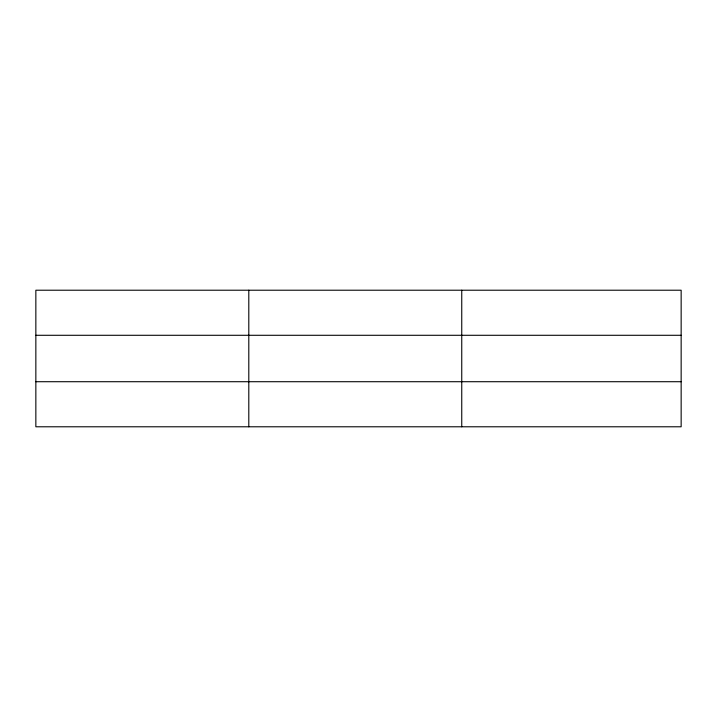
<?xml version="1.0" encoding="UTF-8"?>
<svg xmlns="http://www.w3.org/2000/svg" width="717" height="717" viewBox="0 0 717 717"><rect width="100%" height="100%" fill="white"/><g stroke="black" fill="none" stroke-linecap="round" stroke-linejoin="round"><path stroke-width="1.08" d="M248.799 290.215L248.799 426.785M461.748 290.215L461.748 426.785M681.15 381.713L681.15 426.785L35.85 426.785L35.85 290.215L681.15 290.215L681.15 381.713L35.85 381.713M35.85 335.287L681.15 335.287"/></g></svg>
